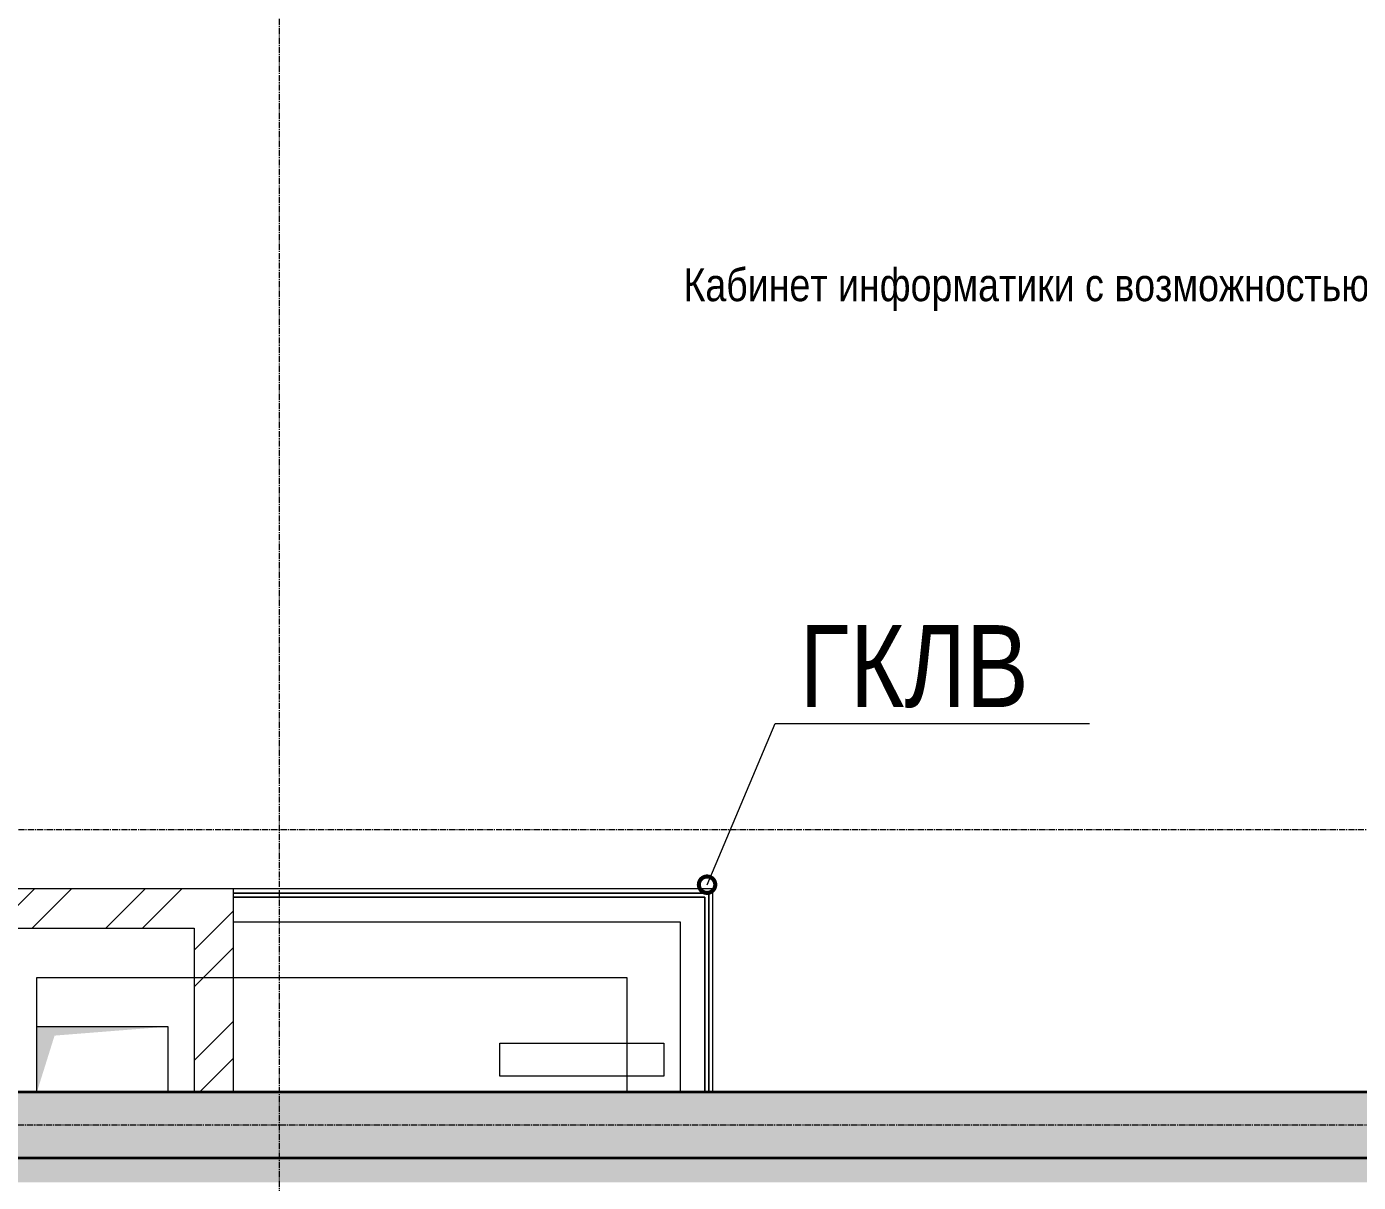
# Model space of a CAD drawing. Header units: millimetres. Extents: x -231292 to 573618, y -153144 to 564035.
# Drawn here: x 156458 to 160520, y 435327 to 438852 of the extents above; entities that cross this region are included whole.
import ezdxf
from ezdxf import colors
from ezdxf.entities.mleader import LeaderData, LeaderLine
from ezdxf.enums import TextEntityAlignment as Align
from ezdxf.math import Vec2, Vec3

# ---------------------------------------------------------------- set-up
doc = ezdxf.new("R2010")
doc.units = ezdxf.units.MM
doc.linetypes.add('CENTER2', pattern=[28.575, 19.05, -3.175, 3.175, -3.175])
doc.layers.get('0').update_dxf_attribs({"color": 250})
doc.layers.get('Defpoints').update_dxf_attribs({"color": 250})
for name, color, linetype, lineweight in [('A-AREA', 250, 'Continuous', 15), ('АР_площадь пом', 250, 'Continuous', 5), ('АР_Стены ЖБ', 250, 'Continuous', 35), ('АР_Стены кирпич', 250, 'Continuous', 20), ('АР_Стены_дефшов', 250, 'Continuous', 0), ('АР_Штриховка', 250, 'Continuous', 0), ('Зашивки ГКЛ на всю высоту', 250, 'Continuous', 0), ('ОВ_коллекторы', 250, 'Continuous', 30), ('ОВ_Отопление', 250, 'Continuous', 0), ('Размеры зашивки ГКЛ', 250, 'Continuous', 0), ('РД_Оси_100', 250, 'Continuous', 0)]:
    doc.layers.add(name, color=color, linetype=linetype, lineweight=lineweight)
doc.layers.add('АР_Делит', color=250, linetype='Continuous', lineweight=0, plot=False)
doc.styles.add('style1', font='ARIALN.TTF')

# ---------------------------------------------------------------- blocks, each defined once
blk = doc.blocks.new('otv')
at = {"linetype": 'Continuous'}
blk.add_lwpolyline([(0, -1), (0, 0), (1, 0), (1, -1)], close=True, dxfattribs=at)
blk.add_solid([(0, -1), (0, 0), (0.135, -0.137), (1, 0)], dxfattribs=at)
blk = doc.blocks.new('СОШ_2200_АР_ОСИ_М100_28.05.24')
at = {"layer": 'РД_Оси_100', "linetype": 'CENTER2'}
for points in [[(106800, -6155), (106800, 139938.679)], [(119910, 70200), (-5954.958, 70200)], [(94200, 69300), (119410, 69300), (119910, 69450)]]:
    blk.add_lwpolyline(points, dxfattribs=at)
blk = doc.blocks.new('_DotSmall')
at = {"color": 0, "linetype": 'ByBlock', "const_width": 0.5}
blk.add_lwpolyline([(-0.0625, 0, 1), (0.0625, 0, 1)], format="xyb", close=True, dxfattribs=at)
blk = doc.blocks.new('MOK-МаркаПомещения1')
at = {"layer": 'A-AREA', "color": 0}
blk.add_line((-3.651, -1.944), (3.649, -1.944), dxfattribs=at)
at = {"layer": 'A-AREA', "color": 0, "style": 'style1'}
blk.add_attdef('АР-ПОМЕЩЕНИЕ:ПЛОЩАДЬ', text='', height=3, dxfattribs=at).set_placement((0, 0), align=Align.MIDDLE)
at = {"layer": 'Defpoints', "style": 'style1', "flags": 8}
blk.add_attdef('АР-ПОМЕЩЕНИЕ:НАИМЕНОВАНИЕ', text='', height=1, dxfattribs=at).set_placement((0, 2.956), align=Align.MIDDLE)

msp = doc.modelspace()

# ---------------------------------------------------------------- hatches: boundary and pattern name
at = {"layer": 'АР_Штриховка', "linetype": 'Continuous', "lineweight": 0}
h = msp.add_hatch(dxfattribs=at)
h.set_pattern_fill('ANSI32', color=256, scale=25, angle=-360, style=0)
h.set_pattern_definition([(45, (50428.77, 366201.75), (-168.3798, 168.3798), []), (45, (50541.02, 366201.75), (-168.3798, 168.3798), [])])
h.paths.add_polyline_path([(155828.768, 436221.753), (155828.768, 436101.753), (156968.768, 436101.753), (157088.768, 436221.753)], flags=0)
h = msp.add_hatch(dxfattribs=at)
h.set_pattern_fill('ANSI32', color=256, scale=25, style=0)
h.set_pattern_definition([(45, (50428.77, 366201.75), (-168.3798, 168.3798), []), (45, (50541.02, 366201.75), (-168.3798, 168.3798), [])])
h.paths.add_polyline_path([(156968.768, 435601.752), (157088.768, 435601.752), (157088.768, 436221.753), (156968.768, 436101.753)], flags=0)
at = {"layer": 'АР_Штриховка', "linetype": 'Continuous', "lineweight": 5}
h = msp.add_hatch(dxfattribs=at)
h.set_pattern_fill('ANSI35', color=256, scale=25, style=0)
h.set_pattern_definition([(45, (50428.77, 366201.75), (-112.2532, 112.2532), []), (45, (50541.02, 366201.75), (-112.2532, 112.2532), [198.4375, -39.6875, 0, -39.6875])])
h.paths.add_polyline_path([(165128.781, 435401.753), (165128.781, 435601.753), (154208.965, 435601.753), (154208.965, 435401.753)], flags=0)
h.paths.add_polyline_path([(152208.965, 435401.753), (152208.965, 435601.753), (149228.768, 435601.753), (149178.768, 435535.086), (149228.768, 435401.753)], flags=0)
at = {"layer": 'АР_Штриховка', "linetype": 'Continuous', "lineweight": 0}
h = msp.add_hatch(dxfattribs=at)
h.set_pattern_fill('HONEY', color=256, scale=10, style=0)
h.set_pattern_definition([(360, (50428.768, 366201.753), (47.625, 27.4963064), [31.75, -63.5]), (120, (50428.768, 366201.753), (-47.625, 27.4963066), [31.75, -63.5]), (60, (50428.768, 366201.753), (1e-07, 54.992613), [-63.5, 31.75])])
h.paths.add_polyline_path([(149228.768, 435401.715), (149303.768, 435326.677), (152210.942, 435326.691), (152210.942, 435401.729)], flags=0)
h.paths.add_polyline_path([(154210.942, 435401.738), (154210.942, 435326.701), (165128.768, 435326.753), (165128.767, 435401.79)], flags=0)

# ---------------------------------------------------------------- linework, layer by layer
at = {"layer": 'АР_Делит'}
msp.add_lwpolyline([(158288.768, 435601.752), (156488.768, 435601.752), (156488.768, 435951.752), (158288.768, 435951.752)], close=True, dxfattribs=at)
at = {"layer": 'АР_Стены ЖБ', "linetype": 'Continuous', "lineweight": 35}
for p, q in [((165128.781, 435601.753), (154208.965, 435601.753)), ((154208.965, 435401.753), (165128.781, 435401.753))]:
    msp.add_line(p, q, dxfattribs=at)
at = {"layer": 'АР_Стены кирпич', "linetype": 'Continuous', "lineweight": 20}
for p, q in [((157088.768, 436221.753), (155828.768, 436221.753)), ((157088.768, 435601.752), (157088.768, 436221.753)), ((155828.768, 436101.753), (156968.768, 436101.753)), ((156968.768, 436101.753), (156968.768, 435601.752)), ((156968.768, 435601.752), (157088.768, 435601.752))]:
    msp.add_line(p, q, dxfattribs=at)
at = {"layer": 'АР_Стены_дефшов', "linetype": 'Continuous', "lineweight": 0}
msp.add_line((165128.767, 435401.79), (154210.942, 435401.738), dxfattribs=at)
at = {"layer": 'Зашивки ГКЛ на всю высоту', "linetype": 'Continuous', "lineweight": 0}
for p, q in [((158551.451, 436221.753), (157088.768, 436221.753)), ((157088.768, 436121.753), (157088.768, 436221.753)), ((157088.768, 436209.253), (158538.951, 436209.253)), ((158538.951, 436209.253), (157088.768, 436209.253)), ((157088.768, 436196.753), (158526.451, 436196.753)), ((158526.451, 436196.753), (157088.768, 436196.753)), ((158526.451, 436196.753), (158526.451, 435601.753)), ((158526.451, 435601.753), (158526.451, 436196.753)), ((158538.951, 436209.253), (158538.951, 435601.753)), ((158538.951, 435601.753), (158538.951, 436209.253)), ((158551.451, 435601.753), (158551.451, 436221.753)), ((157088.768, 436121.753), (158451.451, 436121.753)), ((158451.451, 436121.753), (158451.451, 435601.753)), ((158451.451, 435601.753), (158526.451, 435601.753)), ((158526.451, 435601.753), (158551.451, 435601.753))]:
    msp.add_line(p, q, dxfattribs=at)
at = {"layer": 'ОВ_коллекторы', "lineweight": 5}
msp.add_lwpolyline([(158401.451, 435650.852), (157901.451, 435650.852), (157901.451, 435750.852), (158401.451, 435750.852)], close=True, dxfattribs=at)

# ---------------------------------------------------------------- block references
at = {"layer": 'АР_площадь пом', "linetype": 'Continuous', "lineweight": 5}
ref = msp.add_blockref('MOK-МаркаПомещения1', (161125.003, 437757.694), dxfattribs=dict(at, xscale=100, yscale=100, zscale=100))
ref.add_attrib('АР-ПОМЕЩЕНИЕ:НАИМЕНОВАНИЕ', 'Кабинет информатики с возможностью деления трансформируемой перегородкой на 2 помещения', dxfattribs={"layer": 'Defpoints', "height": 100, "style": 'style1'}).set_placement((161125.003, 438053.256), align=Align.MIDDLE)
ref.add_attrib('АР-ПОМЕЩЕНИЕ:ПЛОЩАДЬ', '117.81', dxfattribs={"layer": 'A-AREA', "color": 0, "height": 300, "style": 'style1'}).set_placement((161125.003, 437757.694), align=Align.MIDDLE)
at = {"layer": 'ОВ_Отопление', "xscale": 400, "yscale": 200}
msp.add_blockref('otv', (156488.768, 435801.752), dxfattribs=at)
at = {"layer": 'РД_Оси_100'}
msp.add_blockref('СОШ_2200_АР_ОСИ_М100_28.05.24', (50428.768, 366201.753), dxfattribs=at)

# ---------------------------------------------------------------- leaders
at = {"layer": 'Размеры зашивки ГКЛ'}
ml = msp.add_multileader_mtext('Standard', dxfattribs=at)
ml.set_content('\\pxsm1;ГКЛВ', color=256, style='style1')
ml.set_leader_properties(color=256, linetype='ByLayer', lineweight=9)
ml.set_arrow_properties(name='DOTSMALL')
ml.build(insert=Vec2(0, 0))
ml.multileader.update_dxf_attribs({"text_left_attachment_type": 6, "text_right_attachment_type": 6, "text_bottom_attachment_type": 10, "dogleg_length": 25, "arrow_head_size": 100})
ctx = ml.context
ctx.base_point, ctx.char_height, ctx.arrow_head_size, ctx.landing_gap_size, ctx.plane_origin = Vec3(158766.185, 436726.342), 250, 100, 50, Vec3(150095.75, 444075.021)
ctx.left_attachment, ctx.right_attachment, ctx.top_attachment = 6, 6, 10
notes = []
notes.append((ctx, [(0, (1, 1, 0), (158741.185, 436726.342), (1, 0), 25, [(1, [(158533.391, 436234.624)], 0, [])])]))
ctx.mtext.insert, ctx.mtext.width, ctx.mtext.defined_height, ctx.mtext.line_spacing_factor, ctx.mtext.flow_direction = Vec3(158816.185, 437026.342), 1126.26794, 600, 0.3, 5
for ctx, leaders in notes:
    for number, flags, end, landing, length, lines in leaders:
        leader = LeaderData()
        leader.index, (leader.has_last_leader_line, leader.has_dogleg_vector, leader.attachment_direction) = number, flags
        leader.last_leader_point, leader.dogleg_vector, leader.dogleg_length = Vec3(end), Vec3(landing), length
        for number, points, colour, breaks in lines:
            line = LeaderLine()
            line.index, line.vertices, line.color, line.breaks = number, Vec3.list(points), colors.encode_raw_color(colour), breaks
            leader.lines.append(line)
        ctx.leaders.append(leader)

doc.saveas('drawing.dxf')
